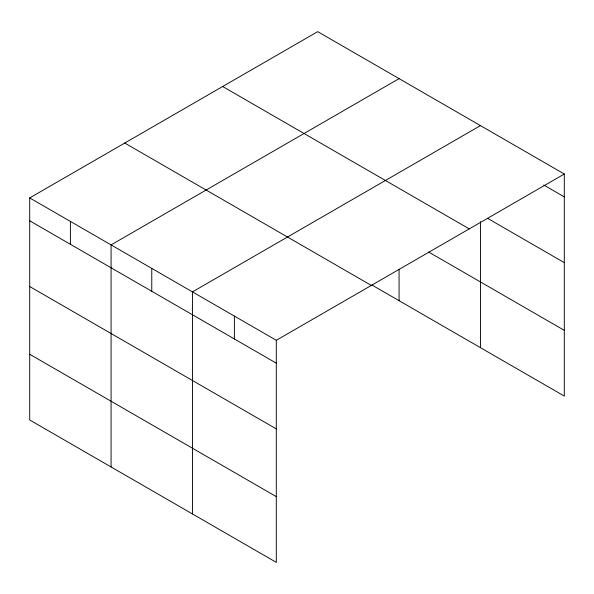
<?xml version="1.0" encoding="UTF-8"?>
<svg xmlns="http://www.w3.org/2000/svg" width="594" height="594" viewBox="0 0 594 594"><rect width="100%" height="100%" fill="white"/><g stroke="black" fill="none" stroke-linecap="round" stroke-linejoin="round"><path stroke-width="0.89" d="M371.955 285.031L564.3 396.079L564.3 174.02L317.701 31.645L29.7 197.921L29.7 419.98L276.299 562.355L276.299 340.295L29.7 197.921M399.079 78.631L111.078 244.906L111.078 466.966M480.457 125.609L192.456 291.884L192.456 513.951M276.299 340.295L564.3 174.02M543.733 185.024L564.3 196.896M487.577 218.332L564.3 262.63M222.661 86.516L469.26 228.89M428.601 252.005L564.3 330.346M124.74 143.05L371.339 285.424M29.7 220.797L276.299 363.172M29.7 286.531L276.299 428.905M29.7 354.254L276.299 496.629M480.457 221.644L480.457 347.676M399.079 269.216L399.079 300.69M234.378 316.09L234.378 338.966M151.767 268.399L151.767 291.275M70.389 221.413L70.389 244.29"/></g></svg>
